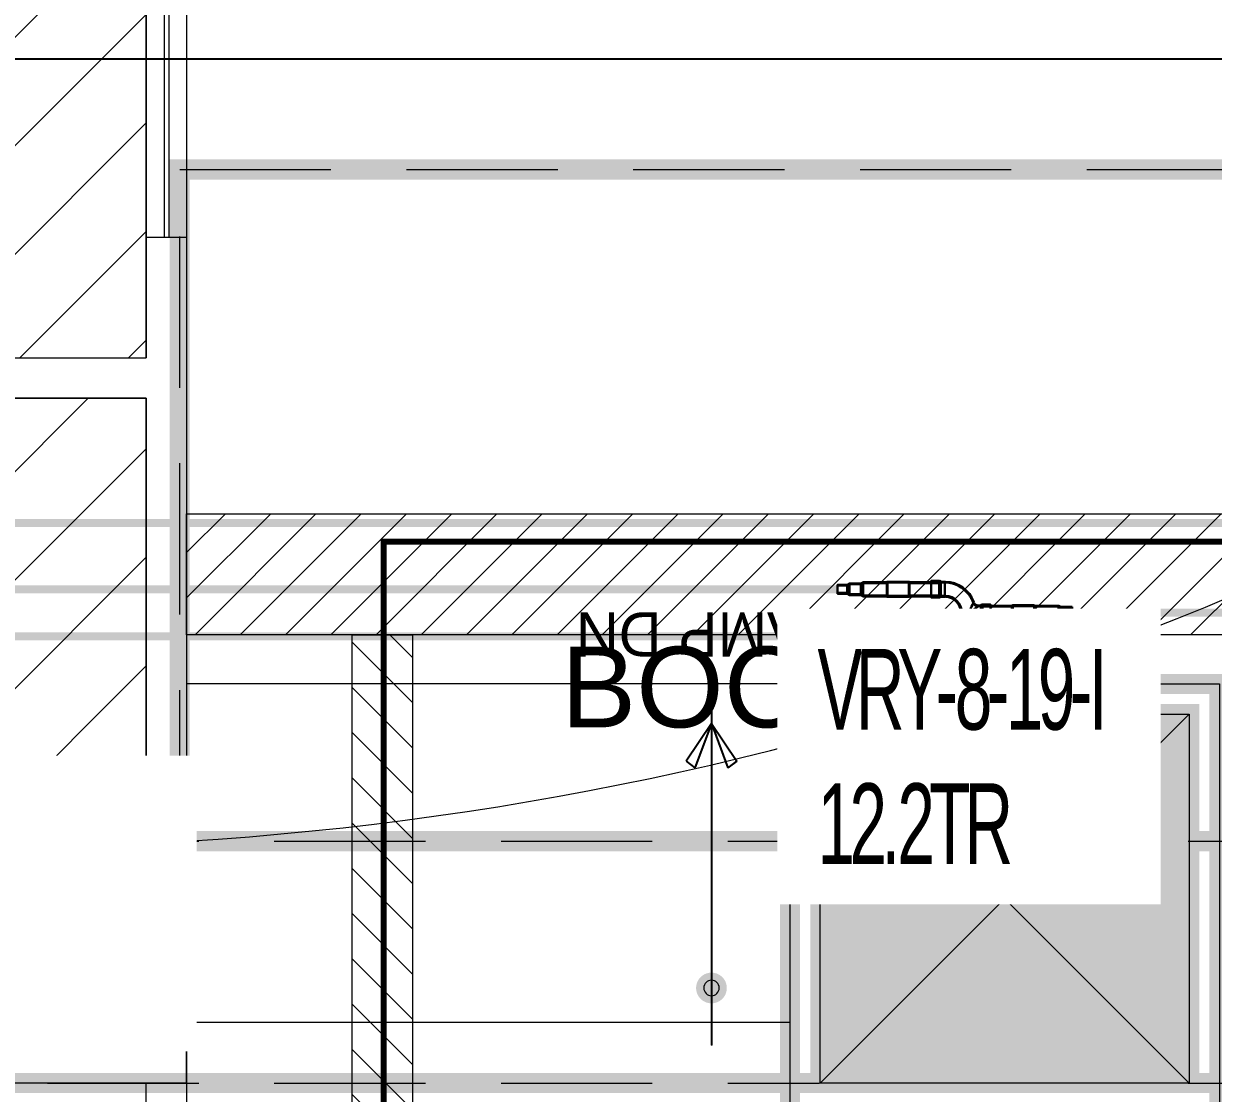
# Model space of a CAD drawing. Header units: millimetres. Extents: x -81374 to 485233, y -39075 to 157313.
# Drawn here: x 34348 to 37298, y 11680 to 14333 of the extents above; entities that cross this region are included whole.
import ezdxf
from ezdxf.enums import TextEntityAlignment as Align

# ---------------------------------------------------------------- set-up
doc = ezdxf.new("R2010")
doc.units = ezdxf.units.MM
doc.linetypes.add('CENTER', pattern=[2, 1.25, -0.25, 0.25, -0.25])
doc.linetypes.add('HIDDEN', pattern=[0.375, 0.25, -0.125])
for name, color, linetype in [('BEAM', 9, 'Continuous'), ('CEN', 252, 'CENTER'), ('Hatch 01_UC', 7, 'Continuous'), ('M-HVAC ELLIPTICAL DUCT', 6, 'Continuous'), ('M-HVAC VRV PIPE', 152, 'Continuous'), ('M-HVAC-ELEPTICAL DUCT', 6, 'Continuous'), ('M-HVAC-TEXT', 7, 'Continuous')]:
    doc.layers.add(name, color=color, linetype=linetype)
for name, color, linetype, lineweight in [('CB-AC CABLE TRAY', 213, 'Continuous', 15), ('DRAIN PIPE', 76, 'Continuous', 30), ('G-IMPT', 8, 'Continuous', 5), ('P-PIPE-IDEN', 7, 'Continuous', 9), ('vrv text', 90, 'Continuous', 30)]:
    doc.layers.add(name, color=color, linetype=linetype, lineweight=lineweight)
doc.layers.add('ceiling', color=7, linetype='Continuous', lineweight=5, true_color=0x560d91)
doc.styles.add('Arial_2', font='arial.ttf', dxfattribs={"height": 75})
doc.styles.add('Herbalife_Third Floor - Furniture Layout - 210201$0$CG', font='GOTHIC.TTF')
doc.styles.add('HVAC TEXT', font='Romans.shx', dxfattribs={"width": 0.8, "height": 100})
doc.styles.add('romans', font='stylu.ttf', dxfattribs={"height": 125})
doc.styles.get("Standard").update_dxf_attribs({"font": 'arial.ttf'})
doc.dimstyles.new('HVAC DIM', dxfattribs={"dimtxt": 100, "dimasz": 200, "dimexe": 50, "dimexo": 50, "dimgap": 50, "dimtad": 1, "dimtoh": 1, "dimdec": 0, "dimzin": 0, "dimdsep": 46, "dimtxsty": 'HVAC TEXT', "dimcen": 50, "dimclrd": 7, "dimclre": 7, "dimclrt": 7, "dimadec": 0, "dimazin": 0, "dimtfac": 1, "dimtdec": 0, "dimtofl": 0, "dimtmove": 0, "dimatfit": 3, "dimfxl": 1, "dimtolj": 1, "dimtzin": 0, "dimarcsym": 0})
pattern_1 = [(225, (86411.17, 39444.27), (134.70384, -134.70384), [])]

# ---------------------------------------------------------------- blocks, each defined once
blk = doc.blocks.new('ng')
at = {"layer": 'CEN', "color": 9, "linetype": 'HIDDEN', "lineweight": 0, "ltscale": 1500, "true_color": 0xc7c8ca}
for p, q in [((49174.7, 27739), (40124.2, 27739)), ((57629.3, 27739), (50089.7, 27739)), ((49174.7, 27139), (40124.2, 27139)), ((57629.3, 27139), (50089.7, 27139))]:
    blk.add_line(p, q, dxfattribs=at)
at = {"layer": 'CEN', "color": 9, "linetype": 'Continuous', "lineweight": 0, "true_color": 0xc7c8ca}
for p, q in [((49172.5, 27739), (50087.5, 27739)), ((49172.5, 26824), (49172.5, 27739)), ((49172.5, 26824), (50087.5, 27739)), ((50087.5, 26824), (49172.5, 27739)), ((49172.5, 27739), (50087.5, 27739)), ((49172.5, 26824), (49172.5, 27739)), ((49172.5, 26824), (50087.5, 27739)), ((50087.5, 26824), (49172.5, 27739)), ((50087.5, 27739), (50087.5, 26824)), ((50087.5, 27739), (50087.5, 26824)), ((50087.5, 26824), (49172.5, 26824)), ((50087.5, 26824), (49172.5, 26824))]:
    blk.add_line(p, q, dxfattribs=at)
for points in [[(49097.5, 27814), (50162.5, 27814), (50162.5, 26749), (49097.5, 26749)], [(49172.5, 27739), (50087.5, 27739), (50087.5, 26824), (49172.5, 26824)]]:
    blk.add_lwpolyline(points, close=True, dxfattribs=at)
at = {"layer": 'CEN', "color": 9, "linetype": 'HIDDEN', "lineweight": 0, "ltscale": 1500, "true_color": 0xc7c8ca}
blk.add_lwpolyline([(51676.3, 27139), (51676.3, 25472.8), (47576.3, 25472.8), (47576.3, 27139)], dxfattribs=at)
blk = doc.blocks.new('floor plan 1')
at = {"layer": 'G-IMPT', "ltscale": 500}
h = blk.add_hatch(color=8, dxfattribs=at)
h.dxf.hatch_style = 1
h.paths.add_polyline_path([(20932.1, -50780.7), (21847.1, -50780.7), (21847.1, -51695.7), (20932.1, -51695.7)])
h.paths.add_polyline_path([(10968.8, -50780.7), (11883.8, -50780.7), (11883.8, -51695.7), (10968.8, -51695.7)])
at = {"layer": 'G-IMPT', "color": 8, "ltscale": 500}
for p, q in [((23418.8, -50780.7), (23418.8, -50480.7)), ((23518.8, -50480.7), (23518.8, -50780.7)), ((23518.8, -50780.7), (23418.8, -50780.7)), ((23418.8, -52879.4), (23418.8, -50780.7)), ((26523.8, -50780.7), (23418.8, -50780.7)), ((23418.8, -50780.7), (23418.8, -51009.4)), ((22117, -51807.5), (22117, -50874)), ((22117, -51807.5), (22117, -50874)), ((21922.1, -50930.7), (23418.8, -50930.7)), ((23418.8, -51009.4), (26523.8, -51009.4)), ((23518.8, -52479.4), (23518.8, -51009.4)), ((22054.5, -51579), (22076.1, -51562.2)), ((22054.5, -51579), (22076.1, -51562.2)), ((22117, -51672.2), (22076.1, -51562.2)), ((22117, -51672.2), (22076.1, -51562.2)), ((22117, -51672.2), (22157.9, -51562.2)), ((22117, -51672.2), (22157.9, -51562.2)), ((22179.5, -51579), (22157.9, -51562.2)), ((22179.5, -51579), (22157.9, -51562.2)), ((22117, -51672.2), (22054.5, -51579)), ((22117, -51672.2), (22054.5, -51579)), ((22117, -51672.2), (22179.5, -51579)), ((22117, -51672.2), (22179.5, -51579)), ((21922.1, -51770.7), (23418.8, -51770.7)), ((26623.8, -52479.4), (23518.8, -52479.4)), ((23418.8, -52879.4), (23418.8, -52579.4)), ((26523.8, -52579.4), (23518.8, -52579.4)), ((23518.8, -52879.4), (23518.8, -52579.4)), ((23518.8, -52879.4), (23518.8, -52579.4)), ((23518.8, -52879.4), (23418.8, -52879.4)), ((23418.8, -55680.5, 0), (23418.8, -52879.4, 0)), ((23518.8, -52879.4, 0), (23418.8, -52879.4, 0)), ((23462.8, -55680.5, 0), (23462.8, -52879.4, 0)), ((23474.8, -55680.5, 0), (23474.8, -52879.4, 0)), ((23518.8, -55680.5, 0), (23518.8, -52879.4, 0))]:
    blk.add_line(p, q, dxfattribs=at)
for centre, radius, start, end in [((22117, -51016.4), 19.1, 90, 270), ((22117, -51016.4), 19.1, 90, 270), ((22117, -51016.4), 19.1, 270, 90), ((22117, -51016.4), 19.1, 270, 90), ((23904.3, -59273.9), 7908.2, 93.51982, 234.16532)]:
    blk.add_arc(centre, radius, start, end, dxfattribs=at)
at = {"layer": 'CEN', "linetype": 'Continuous'}
blk.add_blockref('ng', (-28240.4, -78519.6), dxfattribs=at)
at = {"layer": 'G-IMPT', "color": 8, "ltscale": 500, "style": 'Herbalife_Third Floor - Furniture Layout - 210201$0$CG'}
blk.add_text('RAMP DN', height=110, dxfattribs=at).set_placement((21774.8, -51948.3))
at = {"layer": 'G-IMPT', "color": 8, "ltscale": 500}
for rotation, p in [(359.9992, (39680.6, -4989.6, 0)), (359.9992, (35886.7, -10139.3, 0)), (270.0008, (28873.3, -20643.5, 0)), (359.9992, (11975.3, -26935.4, 0)), (359.9992, (15267.6, -26935.4, 0)), (359.9992, (26686.3, -26987.7, 0)), (270.0008, (15861.1, -28615, 0)), (89.9992, (23697.8, -33300.6, 0)), (89.9992, (23597.9, -35337.7, 0)), (89.9992, (23597.9, -37388.3, 0)), (359.9992, (13750.4, -37781.5, 0)), (89.9992, (23697.8, -40746.8, 0)), (89.9992, (23597.8, -44302.5, 0)), (89.9992, (23597.8, -46399.1, 0)), (89.9992, (23697.8, -48339.8, 0)), (89.9992, (23697.8, -54280, 0)), (359.9992, (27418.1, -55702.4, 0)), (89.9992, (9671.9, -65856.5, 0)), (359.9992, (4684.1, -67403.4, 0)), (359.9992, (8737.2, -67403.4, 0))]:
    blk.add_attdef('PARTITIONTYPE', text='', height=200, rotation=rotation, dxfattribs=at).set_placement(p, align=Align.MIDDLE_CENTER)
blk = doc.blocks.new('A')
at = {"color": 1}
for p, q in [((0, 0), (-2.46, -3.67)), ((0, 0), (-1.61, -4.33)), ((0, 0), (2.46, -3.67)), ((0, 0), (1.61, -4.33)), ((-2.46, -3.67), (-1.61, -4.33)), ((2.46, -3.67), (1.61, -4.33))]:
    blk.add_line(p, q, dxfattribs=at)
blk = doc.blocks.new('*U123')
at = {"layer": 'CB-AC CABLE TRAY', "true_color": 0xa953a0}
h = blk.add_hatch(dxfattribs=at)
h.set_pattern_fill('ANSI31', color=215, scale=25)
h.set_pattern_definition([(45, (-888134.67, 1102758.81), (-56.1266008, 56.1266008), [])])
h.paths.add_polyline_path([(-88704.9, -150.4), (-88704.9, -0.4), (-72070.3, -0.4), (-72070.3, -150.4)])
at = {"layer": 'CB-AC CABLE TRAY', "color": 215, "true_color": 0xa953a0}
blk.add_lwpolyline([(-88704.9, -150.4), (-88704.9, -0.4), (-72070.3, -0.4), (-72070.3, -150.4)], close=True, dxfattribs=at)
blk = doc.blocks.new('*U125')
at = {"layer": 'CB-AC CABLE TRAY', "true_color": 0xa953a0}
h = blk.add_hatch(dxfattribs=at)
h.set_pattern_fill('ANSI31', color=215, scale=25)
h.set_pattern_definition([(45, (-899061.19, 1102908.81), (-56.1266008, 56.1266008), [])])
h.paths.add_polyline_path([(-88704.9, -150.4), (-88704.9, 149.6), (-82996.9, 149.6), (-82996.9, -150.4)])
at = {"layer": 'CB-AC CABLE TRAY', "color": 215, "true_color": 0xa953a0}
blk.add_lwpolyline([(-88704.9, -150.4), (-88704.9, 149.6), (-82996.9, 149.6), (-82996.9, -150.4)], close=True, dxfattribs=at)
blk = doc.blocks.new('zw$4E06')
at = {"layer": 'vrv text'}
for points in [[(-121.1, 47.1), (-125.2, 47.1, 0.219765), (-200.2, 8.6), (-201.3, 7.2), (-202.6, 5.5), (-203.7, 4), (-204.8, 2.4, 0.042815), (-212.3, -11.4), (-213.2, -13.1), (-214, -14.9), (-214.7, -16.9), (-215.5, -18.7), (-216, -20.6), (-216.2, -21.1), (-216.5, -21.9), (-216.8, -22.4), (-217.1, -23), (-217.3, -23.6), (-218.4, -25.2), (-218.7, -25.5), (-219.1, -26.1), (-219.7, -26.5), (-220.2, -27), (-220.4, -27.4), (-221, -27.8), (-221.5, -28.3), (-222.1, -28.5), (-222.4, -28.9), (-223, -29.2), (-223.6, -29.4)], [(-121.1, 50.2), (-123.4, 50.2, 0.309599), (-218.4, -17.7), (-219.1, -19.5)], [(-121.1, 3.6), (-124.1, 3.6, 0.392074), (-177.9, -51.8), (-178.1, -53.3), (-177.9, -54.6, 0.393328), (-124.1, -110.1), (-121.1, -110.1)], [(-121.1, 0.5), (-122.6, 0.5), (-123.9, 0.4, 0.390764), (-175, -51.8), (-175, -54.6, 0.390298), (-123.9, -107), (-121.1, -107)], [(-231.4, -31.6), (-231.1, -31.8, 0.021844), (-210.1, -47.1), (-199.6, -53.3), (-205.4, -43)], [(-205.4, -63.6), (-199.6, -53.3), (-210, -59.8, 0.03043), (-231.1, -74.8), (-231.4, -75)], [(-121.1, -153.7), (-123.2, -153.7, -0.308139), (-215.5, -87.9), (-216, -86), (-216.2, -85.3), (-216.5, -84.9), (-216.8, -84.2), (-217.1, -83.6), (-217.3, -83.1), (-217.7, -82.6), (-218, -82), (-218.4, -81.6), (-218.7, -81.1), (-219.1, -80.5), (-219.7, -80.2), (-220.2, -79.8), (-220.4, -79.2), (-221, -78.7), (-221.5, -78.5), (-222.1, -78.1), (-222.4, -77.6, 0.112916), (-230.1, -75.2), (-230.7, -75), (-231.4, -75)], [(-121.1, -156.8), (-123.4, -156.8, -0.307918), (-218.4, -89), (-219.1, -87.1), (-219.1, -86.6), (-219.3, -86), (-219.7, -85.7), (-219.9, -85.1), (-220.2, -84.8), (-220.2, -84.2), (-220.6, -83.8), (-221, -83.5), (-221.2, -82.9), (-221.5, -82.7), (-221.9, -82.2), (-222.3, -81.8), (-222.6, -81.6), (-223, -81.3), (-223.3, -80.9), (-223.7, -80.7), (-224.3, -80.3), (-224.6, -80), (-225.2, -79.8), (-225.4, -79.6), (-225.9, -79.4), (-226.5, -79.2), (-226.8, -79), (-227.4, -78.7), (-228.5, -78.7), (-228.9, -78.5), (-229.4, -78.3), (-230.4, -78.3), (-230.9, -78.1), (-231.4, -78.1)]]:
    blk.add_lwpolyline(points, format="xyb", dxfattribs=at)
for points in [[(-160.7, 38.8), (-163.1, 41.3)], [(-153.9, 41.7), (-156.3, 43.9)], [(-146.7, 43.7), (-149.1, 46.3)], [(-139, 45.4), (-141.6, 48.1)], [(-130.5, 46.5), (-133.4, 49.4)], [(-121.7, 47.1), (-124.8, 50.2)], [(-76.5, 50.2), (-76.5, 53.3), (-103.7, 53.3), (-109, 50.2), (-121.1, 50.2)], [(-102.8, 50.2), (-108.1, 47.1), (-121.1, 47.1)], [(-121.1, 3.5), (-121.1, 47.1)], [(-112.1, 47.1), (-115.3, 50.2)], [(-108.1, 3.5), (-108.1, 47.1)], [(-104.8, 49.1), (-107, 51.3)], [(-103, 1.7), (-103, 48.5)], [(-102.8, 50.2), (-102.8, 39.7)], [(-76.5, 0.4), (-76.5, 50.2), (-102.8, 50.2), (-102.8, 0.4)], [(-102.8, 47.2), (-102.8, 0.2)], [(-102.8, 45.4), (-102.8, 2.7)], [(-102.6, 48.4), (-5, 48.4), (-2.6, 50), (0, 50)], [(-102.6, 1.5), (-102.6, 48.4)], [(0.2, 47.2), (-1.8, 47.2), (-4.2, 45.9), (-102.6, 45.9)], [(-4.2, 45.9), (-4.2, 4.2), (-102.6, 4.2)], [(-96.5, 50.2), (-99.6, 53.3)], [(-87.1, 50.2), (-90.3, 53.3)], [(-77.8, 50.2), (-80.9, 53.3)], [(-76.5, 50.2), (-76.5, 39.7)], [(-25.5, 45.9), (-33.3, 45.9)], [(-1.8, 47.2), (-1.8, 2.7), (0, 2.7)], [(151.5, 48.4), (72.8, 48.4), (70.2, 50), (-0.9, 50)], [(0, 47.2), (69.7, 47.2), (71.9, 45.9), (150.7, 45.9), (157.9, 41.6), (196.1, 41.6), (203.3, 37.7), (203.3, 12.7), (196.1, 8.5), (157.9, 8.5), (150.7, 4.2), (71.9, 4.2), (69.7, 2.7)], [(69.7, 47.2), (69.7, 2.7)], [(70.2, 0), (72.8, 1.5), (151.5, 1.5), (158.7, 5.7), (196.1, 5.7), (203.3, 9.9), (235.9, 9.9), (235.9, 40.3), (203.3, 40.3), (196.1, 44.3)], [(71.9, 45.9), (71.9, 4.2)], [(93.4, 45.9), (101.1, 45.9)], [(150.7, 45.9), (150.7, 4.2)], [(158.7, 44.3), (151.5, 48.4)], [(157.9, 41.6), (157.9, 8.5)], [(196.1, 44.3), (158.7, 44.3)], [(196.1, 41.6), (196.1, 8.5)], [(-206.3, -0.2), (-208.7, 2)], [(-202.4, 5.5), (-204.6, 7.7)], [(-198.3, 10.7), (-200.6, 13.1)], [(-193.9, 15.8), (-196, 17.8)], [(-189.2, 20.4), (-191.4, 22.8)], [(-184, 24.8), (-186.4, 27.2)], [(-178.9, 28.9), (-181.1, 31.2)], [(-173, 32.5), (-175.2, 34.8)], [(-167.1, 36), (-169.3, 38.2)], [(-130.5, -0.5), (-133.3, 2.2)], [(-122.1, 0.4), (-125, 3.5)], [(-121.1, 3.5), (-108.1, 3.5), (-102.8, 0.4), (-76.5, 0.4), (-76.5, -2.8), (-103.7, -2.8), (-109, 0.4), (-121.1, 0.4)], [(-112.7, 0.4), (-115.8, 3.5)], [(-100, -2.8), (-103.9, 0.9)], [(0, 0), (-2.6, 0), (-5, 1.5), (-102.6, 1.5)], [(-90.8, -2.8), (-93.9, 0.4)], [(-81.2, -2.8), (-84.4, 0.4)], [(-25.5, 4.2), (-33.3, 4.2)], [(-4.2, 4.2), (-1.8, 2.7)], [(69.7, 2.7), (-0.7, 2.7)], [(0, 0), (70.2, 0)], [(93.4, 4.2), (101.1, 4.2)], [(203.3, 37.7), (235.9, 37.7)], [(203.3, 12.7), (235.9, 12.7)], [(-500.2, -74.1), (-500.2, -32.3), (-507.4, -36.8), (-545.4, -36.8), (-545.4, -34)], [(-545.4, -34), (-507.9, -34)], [(-545.4, -36.8), (-545.4, -69.9)], [(-507.9, -34), (-500.8, -29.8)], [(-507.4, -36.8), (-507.4, -69.9)], [(-500.8, -29.8), (-422.1, -29.8)], [(-349.3, -31.1), (-419, -31.1), (-421.4, -32.3), (-500.2, -32.3)], [(-442.7, -32.3), (-450.4, -32.3)], [(-422.1, -29.8), (-419.5, -28.3)], [(-421.4, -32.3), (-421.4, -74.1), (-419, -75.6)], [(-419.5, -28.3), (-348.4, -28.3)], [(-419, -31.1), (-419, -75.6), (-348.5, -75.6)], [(-349.5, -31.1), (-347.5, -31.1), (-345.2, -32.3), (-246.7, -32.3)], [(-246.7, -29.8), (-344.3, -29.8), (-346.9, -28.3), (-349.3, -28.3)], [(-347.5, -31.1), (-347.5, -75.6), (-349.3, -75.6)], [(-345.2, -32.3), (-345.2, -74.1), (-246.7, -74.1)], [(-323.7, -32.3), (-316, -32.3)], [(-240.6, -28.5), (-246.2, -25.2), (-273.2, -25.2), (-273.2, -28.5), (-246.9, -28.5), (-241.6, -31.6)], [(-272.1, -28.5), (-273.2, -27.4)], [(-273.2, -28.5), (-273.2, -41)], [(-273.2, -78.1), (-273.2, -28.5)], [(-262.7, -28.5), (-265.8, -25.2)], [(-253.1, -28.5), (-256.4, -25.2)], [(-240.8, -31.6), (-247.1, -25.2)], [(-246.9, -75.6), (-246.9, -28.3), (-246.9, -75.6)], [(-246.9, -28.5), (-246.9, -41)], [(-246.9, -78.1), (-246.9, -28.5)], [(-246.7, -76.7), (-246.7, -29.8)], [(-246.7, -76.8), (-246.7, -29.8)], [(-241.6, -75), (-241.6, -31.6)], [(-241.6, -31.6), (-231.4, -31.6)], [(-240.6, -28.5), (-231.4, -28.5)], [(-231.3, -31.6), (-234.4, -28.5)], [(-231.4, -28.5), (-229.8, -28.5), (-229.4, -28.3), (-228.9, -28.3), (-228.5, -28.1), (-227.8, -27.9), (-227.4, -27.8), (-226.8, -27.6), (-226.5, -27.4), (-225.9, -27.4), (-225.4, -27), (-225.2, -26.8), (-224.6, -26.5), (-224.3, -26.3), (-223.7, -26.1), (-223, -25.4), (-222.6, -25.2), (-222.3, -24.6), (-221.9, -24.3), (-221.5, -24.1), (-221.2, -23.6), (-221, -23.2), (-220.6, -22.8), (-220.2, -22.3), (-220.2, -22.1), (-219.9, -21.5), (-219.7, -21.1), (-219.3, -20.6), (-219.1, -20), (-219.1, -19.7)], [(-228.9, -31.4), (-229.6, -31.6), (-231.4, -31.6)], [(-223.9, -29.6), (-226.1, -27.4)], [(-218.6, -25.4), (-221, -23.2)], [(-215.5, -19), (-218, -16.8)], [(-216, -21), (-216, -20.6)], [(-212.9, -12.5), (-215.1, -10.1)], [(-209.7, -6.3), (-211.9, -3.9)], [(-173.7, -42.1), (-176.3, -39.5)], [(-171.7, -34.8), (-174.1, -32.3)], [(-168.8, -28.3), (-171, -25.9)], [(-165.1, -22.4), (-167.5, -20.2)], [(-160.9, -17.3), (-163.3, -15.1)], [(-156.3, -12.7), (-158.3, -10.5)], [(-150.7, -8.5), (-153.1, -6.3)], [(-144.7, -5.1), (-147.1, -2.8)], [(-138.3, -2.4), (-140.6, 0)], [(-545.4, -69.9), (-507.4, -69.9), (-500.2, -74.1), (-421.4, -74.1)], [(-545.4, -72.6), (-545.4, -69.9)], [(-507.9, -72.6), (-545.4, -72.6)], [(-500.8, -76.8), (-507.9, -72.6)], [(-422.1, -76.8), (-500.8, -76.8)], [(-442.7, -74.1), (-450.4, -74.1)], [(-419.5, -78.1), (-422.1, -76.8)], [(-349.3, -78.1), (-419.5, -78.1)], [(-349.3, -78.1), (-346.9, -78.1)], [(-345.2, -74.1), (-347.5, -75.6)], [(-346.9, -78.1), (-344.3, -76.8)], [(-344.3, -76.8), (-246.7, -76.8)], [(-323.7, -74.1), (-316, -74.1)], [(-231.4, -75), (-241.6, -75), (-246.9, -78.1), (-273.2, -78.1), (-273.2, -81.4), (-246.2, -81.4), (-240.6, -78.1), (-231.4, -78.1)], [(-266.4, -81.4), (-269.3, -78.1)], [(-256.8, -81.4), (-259.9, -78.1)], [(-247.4, -81.4), (-250.6, -78.1)], [(-241, -78.5), (-243.2, -76.1)], [(-231.6, -78.1), (-235, -75)], [(-217.3, -83.3), (-223.3, -77.2)], [(-174.5, -60.1), (-177.9, -56.6)], [(-174.8, -50.4), (-177.6, -47.6)], [(-171.1, -73), (-176.1, -68)], [(-210, -99.8), (-216.5, -93.4)], [(-216, -86), (-216, -85.8)], [(-183.3, -136.2), (-204.1, -115.4)], [(-153.1, -100.4), (-168, -85.3)], [(-124.7, -110.1), (-127.9, -106.6)], [(-76.5, -107), (-76.5, -103.9), (-103.7, -103.9), (-109, -107), (-121.1, -107)], [(-121.1, -153.7), (-121.1, -110.1), (-108.1, -110.1), (-102.8, -107), (-76.5, -107)], [(-115.1, -110.1), (-118.2, -107)], [(-106.6, -109.2), (-109, -107)], [(-108.1, -153.7), (-108.1, -110.1)], [(-103, -108.1), (-5.3, -108.1), (-2.9, -106.4), (-0.4, -106.4)], [(-103, -155), (-103, -108.1)], [(-0.2, -109.4), (-2.2, -109.4), (-4.6, -110.5), (-103, -110.5)], [(-4.6, -110.5), (-4.6, -152.4), (-103, -152.4)], [(-102.8, -107), (-102.8, -118.2)], [(-102.8, -156.8), (-102.8, -107)], [(-102.8, -156.8), (-102.8, -109.9)], [(-99.4, -107), (-102.4, -103.9)], [(-90.1, -107), (-93.2, -103.9)], [(-80.5, -107), (-83.6, -103.9)], [(-76.5, -107), (-76.5, -118.2)], [(-76.5, -156.8), (-76.5, -107)], [(-26.1, -110.5), (-33.6, -110.5)], [(-2.2, -153.7), (-2.2, -109.4)], [(151.1, -108.1), (72.4, -108.1), (69.8, -106.4), (-1.3, -106.4)], [(-0.4, -109.4), (69.3, -109.4), (71.5, -110.5), (150.4, -110.5)], [(69.3, -109.4), (69.3, -153.7)], [(71.5, -110.5), (71.5, -152.4)], [(93, -110.5), (100.7, -110.5)], [(150.4, -110.5), (150.4, -152.4)], [(150.4, -110.5), (157.5, -114.9), (195.8, -114.9), (202.9, -118.9), (202.9, -143.9), (195.8, -148.2)], [(158.3, -112.1), (151.1, -108.1)], [(157.5, -114.9), (157.5, -148.2)], [(195.8, -112.1), (158.3, -112.1)], [(195.8, -112.1), (202.9, -116.2), (235.3, -116.2), (235.3, -146.5), (202.9, -146.5), (195.8, -150.7)], [(195.8, -114.9), (195.8, -148.2)], [(-161.2, -148.9), (-167.7, -142.3)], [(-146.9, -153.5), (-151.5, -148.9)], [(-135.3, -155.9), (-139, -152)], [(-124.8, -156.8), (-128.1, -153.3)], [(-109, -156.8), (-103.7, -159.9), (-76.5, -159.9), (-76.5, -156.8), (-102.8, -156.8), (-108.1, -153.7), (-121.1, -153.7)], [(-121.1, -156.8), (-109, -156.8)], [(-115.4, -156.8), (-118.4, -153.7)], [(-102.8, -159.9), (-109.2, -153.7)], [(-5.3, -155), (-103, -155)], [(-93.4, -159.9), (-96.5, -156.8)], [(-84, -159.9), (-87.1, -156.8)], [(-76.5, -158.1), (-77.8, -156.8)], [(-26.1, -152.4), (-33.6, -152.4)], [(-2.9, -156.5), (-5.3, -155)], [(-4.6, -152.4), (-2.2, -153.7), (-0.4, -153.7)], [(-0.4, -156.5), (-2.9, -156.5)], [(69.3, -153.7), (-1.1, -153.7)], [(-0.4, -156.5), (69.8, -156.5)], [(195.8, -148.2), (157.5, -148.2), (150.4, -152.4), (71.5, -152.4), (69.3, -153.7)], [(69.8, -156.5), (72.4, -155)], [(72.4, -155), (151.1, -155), (158.3, -150.7), (195.8, -150.7)], [(93, -152.4), (100.7, -152.4)], [(202.9, -118.9), (235.3, -118.9)], [(202.9, -143.9), (235.3, -143.9)]]:
    blk.add_lwpolyline(points, dxfattribs=at)
for points in [[(-223.6, -29.4), (-225.2, -30.8), (-226.7, -30.6), (-228.9, -31.4)], [(-205.4, -43), (-209.5, -36), (-212.2, -28.2), (-216, -21)], [(-216, -85.8), (-212.5, -78.4), (-209.1, -70.9), (-205.4, -63.6)]]:
    blk.add_open_spline(points, degree=3, dxfattribs=at)

msp = doc.modelspace()

# ---------------------------------------------------------------- hatches: boundary and pattern name
at = {"layer": 'Hatch 01_UC', "linetype": 'Continuous', "lineweight": 0, "transparency": 33554597}
h = msp.add_hatch(dxfattribs=at)
h.set_pattern_fill('ANSI31', color=8, scale=60, angle=180)
h.set_pattern_definition(pattern_1)
h.paths.add_polyline_path([(34652, 11934), (34652, 13404), (31547, 13404), (31547, 19823), (26940, 19823), (26940, 12466.5), (27274.1, 12466.5), (27274.1, 11934), (31547, 11934), (31547, 12554), (31647, 12554), (31647, 11934)])
h.paths.add_polyline_path([(31043.5, 19178.5), (27443.5, 19178.5), (27443.5, 12578.5), (31043.5, 12578.5)], flags=16)
h = msp.add_hatch(dxfattribs=at)
h.set_pattern_fill('ANSI31', color=8, scale=60, angle=180)
h.set_pattern_definition(pattern_1)
h.paths.add_polyline_path([(34652, 16805.2), (31647, 16805.2), (31647, 13504), (34652, 13504)])
h.paths.add_polyline_path([(34049.5, 16355.2), (32249.5, 16355.2), (32249.5, 13954), (34049.5, 13954)], flags=16)
at = {"layer": 'Hatch 01_UC', "linetype": 'Continuous'}
h = msp.add_hatch(color=8, dxfattribs=at)
h.dxf.hatch_style = 1
h.paths.add_polyline_path([(37238.7, 11705.3), (36323.7, 11705.3), (36323.7, 12620.3), (37238.7, 12620.3)])
h.paths.add_polyline_path([(47202, 11705.3), (46287, 11705.3), (46287, 12620.3), (47202, 12620.3)])

# ---------------------------------------------------------------- linework, layer by layer
at = {"layer": 'BEAM', "color": 8, "linetype": 'Continuous'}
msp.add_line((36053.8, 12732.1), (36053.8, 11798.7), dxfattribs=at)
msp.add_line((36053.8, 12732.1), (36053.8, 11798.7), dxfattribs=at)
at = {"layer": 'BEAM', "color": 8, "linetype": 'Continuous', "const_width": 38.1}
msp.add_lwpolyline([(36053.8, 11921.9, 1), (36053.8, 11960, 1)], format="xyb", close=True, dxfattribs=at)
msp.add_lwpolyline([(36053.8, 11921.9, 1), (36053.8, 11960, 1)], format="xyb", close=True, dxfattribs=at)
at = {"layer": 'ceiling', "color": 8, "linetype": 'Continuous'}
msp.add_lwpolyline([(34652, 11934), (34652, 13404), (31547, 13404), (31547, 19823), (26940, 19823), (26940, 12466.5), (27274.1, 12466.5), (27274.1, 11934), (31547, 11934), (31547, 12554), (31647, 12554), (31647, 11934), (34652, 11934)], dxfattribs=at)
msp.add_lwpolyline([(34652, 16805.2), (31647, 16805.2), (31647, 13504), (34652, 13504)], close=True, dxfattribs=at)
at = {"layer": 'CEN', "color": 11, "linetype": 'HIDDEN', "lineweight": 0, "ltscale": 1500, "const_width": 50}
for points in [[(34734.9, 12305.3), (34734.9, 13971.5), (38834.9, 13971.5), (38834.9, 12305.3)], [(28781.8, 12305.3), (36321.5, 12305.3)], [(37236.5, 12305.3), (46287, 12305.3)], [(28781.8, 11705.3), (36321.5, 11705.3)], [(37236.5, 11705.3), (46287, 11705.3)]]:
    msp.add_lwpolyline(points, dxfattribs=at)
at = {"layer": 'CEN', "color": 11, "linetype": 'Continuous', "lineweight": 0, "const_width": 50}
for points in [[(37313.7, 11630.3), (36248.7, 11630.3), (36248.7, 12695.3), (37313.7, 12695.3)], [(37238.7, 11705.3), (36323.7, 11705.3), (36323.7, 12620.3), (37238.7, 12620.3)]]:
    msp.add_lwpolyline(points, close=True, dxfattribs=at)
for points in [[(36323.7, 12620.3), (37238.7, 11705.3)], [(37238.7, 12620.3), (36323.7, 11705.3)], [(36323.7, 12620.3), (37238.7, 12620.3)], [(36323.7, 11705.3), (36323.7, 12620.3)], [(36323.7, 12620.3), (37238.7, 11705.3)], [(37238.7, 12620.3), (36323.7, 11705.3)], [(36323.7, 12620.3), (37238.7, 12620.3)], [(36323.7, 11705.3), (36323.7, 12620.3)], [(37238.7, 12620.3), (37238.7, 11705.3)], [(37238.7, 12620.3), (37238.7, 11705.3)], [(37238.7, 11705.3), (36323.7, 11705.3)], [(37238.7, 11705.3), (36323.7, 11705.3)]]:
    msp.add_lwpolyline(points, dxfattribs=at)
at = {"layer": 'DRAIN PIPE', "color": 76, "linetype": 'Continuous', "const_width": 20}
msp.add_lwpolyline([(27062.8, 13094.6), (37352.5, 13094.6), (37352.5, 14150), (37496.3, 14150)], dxfattribs=at)
at = {"layer": 'M-HVAC VRV PIPE', "linetype": 'Continuous', "const_width": 20}
for points in [[(36366.4, 12930.2), (32504.4, 12930.2), (32504.4, 13201.9)], [(40983.7, 12871.8), (36948.3, 12871.8)]]:
    msp.add_lwpolyline(points, dxfattribs=at)
at = {"layer": 'M-HVAC VRV PIPE', "linetype": 'Continuous'}
msp.add_lwpolyline([(36366.9, 12813.7, 20, 20, 0), (29041.6, 12813.7, 20, 20, 0), (29041.6, 12981.8, 0, 0, 0)], format="xyseb", dxfattribs=at)

# ---------------------------------------------------------------- block references
at = {"linetype": 'Continuous', "rotation": 180}
msp.add_blockref('floor plan 1', (58170.8, -39075.4), dxfattribs=at)
at = {"layer": 'BEAM', "color": 8, "linetype": 'Continuous', "xscale": 25.41666666674428, "yscale": 25.41666666674428, "zscale": 25.41666666674428, "rotation": 360}
msp.add_blockref('A', (36053.8, 12596.8), dxfattribs=at)
msp.add_blockref('A', (36053.8, 12596.8), dxfattribs=at)
at = {"layer": 'CB-AC CABLE TRAY', "color": 4, "linetype": 'HIDDEN'}
for name, p, rotation in [('*U125', (123456.9, 12967.3), 359.9997198436913), ('*U123', (35162.4, 84887.6), 89.9997198436913)]:
    msp.add_blockref(name, p, dxfattribs=dict(at, rotation=rotation))
at = {"layer": 'vrv text', "xscale": -0.7447286262668819, "yscale": 0.7447286262668819, "zscale": 0.7447286262668819}
msp.add_blockref('zw$4E06', (36542.1, 12911.5), dxfattribs=at)

# ---------------------------------------------------------------- texts
at = {"layer": 'M-HVAC-ELEPTICAL DUCT', "insert": (35680.6, 12787.6, 1198.1), "char_height": 200, "attachment_point": 1}
msp.add_mtext('BOCT-2650', dxfattribs=at)

# ---------------------------------------------------------------- leaders
at = {"layer": 'M-HVAC ELLIPTICAL DUCT', "linetype": 'Continuous'}
msp.add_leader([(37536.3, 14245.2), (26512.8, 14245.2)], dimstyle='HVAC DIM', dxfattribs=at)

# ---------------------------------------------------------------- next in the draw order: texts
at = {"layer": 'M-HVAC-TEXT', "insert": (33342.3, 11817.1), "char_height": 200, "width": 1334.442, "attachment_point": 7, "style": 'romans', "bg_fill": 2}
msp.add_mtext('\\pxql;{\\W0.6;\\T0.75;\\C150;S-7/8-5RMT\\P\\pt1;L-\\Fromans.shx|c1;3/8-5RMT}', dxfattribs=at)
at = {"layer": 'P-PIPE-IDEN', "insert": (36316.8, 12782), "char_height": 200, "width": 751.409, "attachment_point": 1, "style": 'Arial_2', "bg_fill": 2}
msp.add_mtext('{\\W0.6;\\T0.75;\\C1;VRY-8-19-I\\P12.2TR}', dxfattribs=at)

# ---------------------------------------------------------------- next in the draw order: linework, layer by layer
at = {"layer": 'M-HVAC VRV PIPE', "color": 6, "linetype": 'Continuous', "elevation": 0}
msp.add_lwpolyline([(35955.9, -11961.6, 15, 15, 0), (35237.4, -11961.6, 15, 15, 0), (35240.7, 13048.3, 15, 15, 0), (40936.3, 13048.3, 15, 15, 0), (40936.3, 13048.3, 15, 15, 0), (40903.3, 18367.2, 15, 15, 0), (46651, 18367.2, 0, 0, 0)], format="xyseb", dxfattribs=at)

doc.saveas('drawing.dxf')
